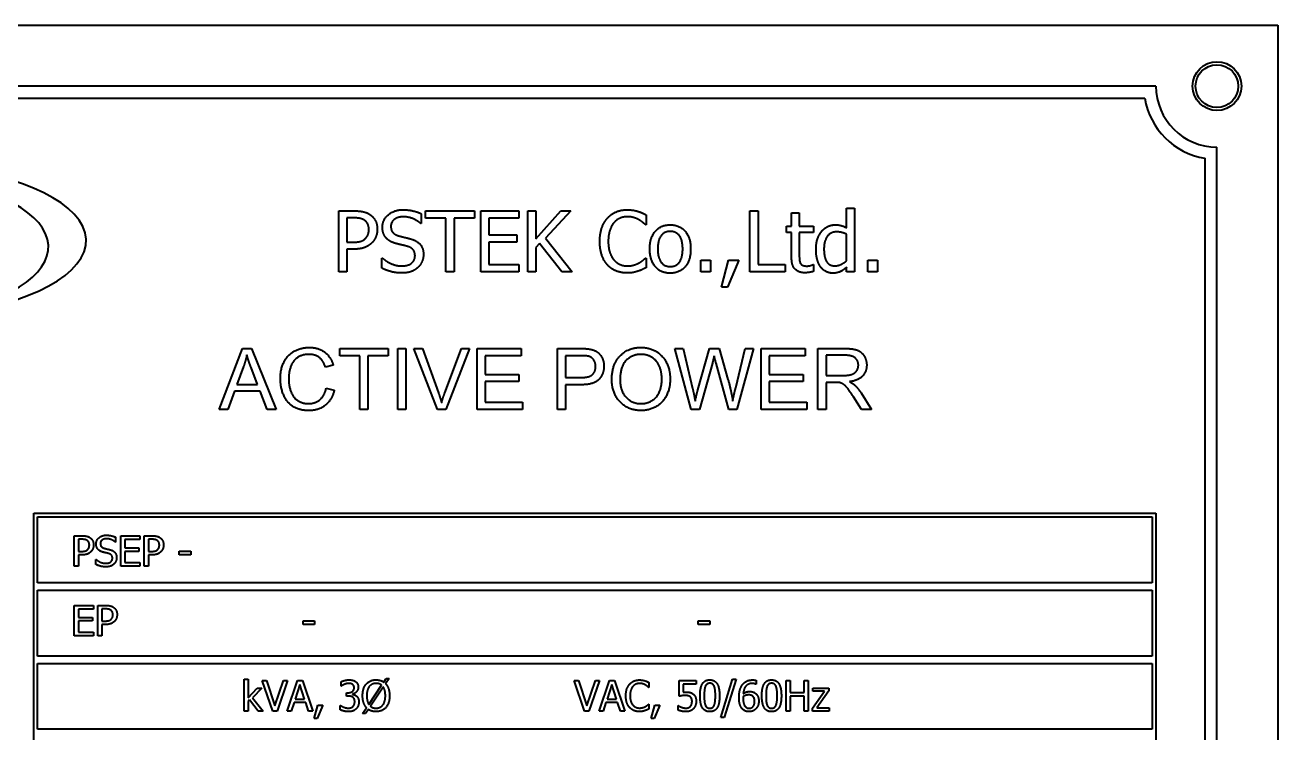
# Model space of a CAD drawing. Header units: millimetres. Extents: x 0 to 4205, y 0 to 2970.
# Drawn here: x 1831.5 to 1934.2, y 957.4 to 1015.4 of the extents above; entities that cross this region are included whole.
import ezdxf

# ---------------------------------------------------------------- set-up
doc = ezdxf.new("R2010")
doc.units = ezdxf.units.MM
doc.header["$LTSCALE"] = 5
doc.layers.add('가시적인 것(ISO)', color=3, linetype='Continuous', lineweight=40)

msp = doc.modelspace()

# ---------------------------------------------------------------- linework, layer by layer
at = {"layer": '가시적인 것(ISO)'}
for p, q in [((1774.2036, 1015.4175), (1934.2036, 1015.4175)), ((1934.2036, 1015.4175), (1934.2036, 895.4175)), ((1924.2036, 1010.4175), (1784.2036, 1010.4175)), ((1785.1197, 1009.4175), (1923.2875, 1009.4175)), ((1928.2036, 1004.5014), (1928.2036, 906.3335)), ((1929.2036, 905.4175), (1929.2036, 1005.4175)), ((1898.8471, 998.7967), (1898.8471, 1000.4175)), ((1898.8471, 1000.4175), (1899.4791, 1000.4175)), ((1899.4791, 1000.4175), (1899.4791, 995.1946)), ((1857.2101, 1000.1946), (1858.4662, 1000.1946)), ((1857.2101, 995.1946), (1857.2101, 1000.1946)), ((1857.8746, 999.6192), (1857.8746, 997.6257)), ((1858.4257, 999.6192), (1857.8746, 999.6192)), ((1863.9605, 999.9596), (1863.9605, 999.1654)), ((1864.3211, 999.603), (1864.3211, 1000.1946)), ((1864.3211, 1000.1946), (1868.3406, 1000.1946)), ((1865.9986, 999.603), (1864.3211, 999.603)), ((1865.9986, 995.1946), (1865.9986, 999.603)), ((1868.3406, 999.603), (1866.6631, 999.603)), ((1866.6631, 999.603), (1866.6631, 995.1946)), ((1868.3406, 1000.1946), (1868.3406, 999.603)), ((1868.8471, 995.1946), (1868.8471, 1000.1946)), ((1868.8471, 1000.1946), (1871.9751, 1000.1946)), ((1871.9751, 999.603), (1869.5116, 999.603)), ((1869.5116, 999.603), (1869.5116, 998.2335)), ((1871.9751, 1000.1946), (1871.9751, 999.603)), ((1872.7044, 995.1946), (1872.7044, 1000.1946)), ((1872.7044, 1000.1946), (1873.3689, 1000.1946)), ((1873.3689, 1000.1946), (1873.3689, 997.8972)), ((1873.3689, 997.8972), (1875.4192, 1000.1946)), ((1876.2295, 1000.1946), (1874.159, 997.962)), ((1875.4192, 1000.1946), (1876.2295, 1000.1946)), ((1882.4046, 999.8624), (1882.4046, 999.0601)), ((1890.9216, 995.1946), (1890.9216, 1000.1946)), ((1890.9216, 1000.1946), (1891.5861, 1000.1946)), ((1891.5861, 1000.1946), (1891.5861, 995.7862)), ((1894.3333, 998.9466), (1894.3333, 1000.0244)), ((1894.3333, 1000.0244), (1894.9654, 1000.0244)), ((1894.9654, 1000.0244), (1894.9654, 998.9466)), ((1863.9605, 999.1654), (1863.9119, 999.1654)), ((1882.4046, 999.0601), (1882.3519, 999.0601)), ((1893.9078, 998.4239), (1893.9078, 998.9466)), ((1893.9078, 998.9466), (1894.3333, 998.9466)), ((1894.3333, 998.4239), (1893.9078, 998.4239)), ((1894.3333, 996.3453), (1894.3333, 998.4239)), ((1894.9654, 998.9466), (1896.1282, 998.9466)), ((1894.9654, 998.4239), (1894.9654, 996.6371)), ((1896.1282, 998.4239), (1894.9654, 998.4239)), ((1896.1282, 998.9466), (1896.1282, 998.4239)), ((1857.8746, 997.6257), (1858.3284, 997.6257)), ((1869.5116, 998.2335), (1871.809, 998.2335)), ((1869.5116, 997.6419), (1869.5116, 995.7862)), ((1871.809, 997.6419), (1869.5116, 997.6419)), ((1871.809, 998.2335), (1871.809, 997.6419)), ((1873.6607, 997.5204), (1873.3689, 997.1922)), ((1875.4881, 995.1946), (1873.6607, 997.5204)), ((1874.159, 997.962), (1876.3511, 995.1946)), ((1898.8471, 996.1063), (1898.8471, 998.274)), ((1858.4378, 997.0585), (1857.8746, 997.0585)), ((1857.8746, 997.0585), (1857.8746, 995.1946)), ((1860.7555, 995.4945), (1860.7555, 996.3291)), ((1860.7555, 996.3291), (1860.8041, 996.3291)), ((1873.3689, 997.1922), (1873.3689, 995.1946)), ((1882.356, 996.3291), (1882.4046, 996.3291)), ((1882.4046, 996.3291), (1882.4046, 995.535)), ((1869.5116, 995.7862), (1871.9751, 995.7862)), ((1871.9751, 995.7862), (1871.9751, 995.1946)), ((1886.8859, 995.1946), (1886.8859, 996.1509)), ((1886.8859, 996.1509), (1887.6882, 996.1509)), ((1887.6882, 996.1509), (1887.6882, 995.1946)), ((1888.5796, 993.9507), (1889.1712, 996.1509)), ((1890.0099, 996.1509), (1889.0699, 993.9507)), ((1889.1712, 996.1509), (1890.0099, 996.1509)), ((1891.5861, 995.7862), (1893.8187, 995.7862)), ((1893.8187, 995.7862), (1893.8187, 995.1946)), ((1896.0918, 995.7943), (1896.1282, 995.7943)), ((1896.1282, 995.7943), (1896.1282, 995.227)), ((1898.8471, 995.1946), (1898.8471, 995.5755)), ((1900.5731, 995.1946), (1900.5731, 996.1509)), ((1900.5731, 996.1509), (1901.3754, 996.1509)), ((1901.3754, 996.1509), (1901.3754, 995.1946)), ((1857.8746, 995.1946), (1857.2101, 995.1946)), ((1866.6631, 995.1946), (1865.9986, 995.1946)), ((1871.9751, 995.1946), (1868.8471, 995.1946)), ((1873.3689, 995.1946), (1872.7044, 995.1946)), ((1876.3511, 995.1946), (1875.4881, 995.1946)), ((1887.6882, 995.1946), (1886.8859, 995.1946)), ((1893.8187, 995.1946), (1890.9216, 995.1946)), ((1899.4791, 995.1946), (1898.8471, 995.1946)), ((1901.3754, 995.1946), (1900.5731, 995.1946)), ((1889.0699, 993.9507), (1888.5796, 993.9507)), ((1847.4106, 983.9156), (1849.3313, 988.9156)), ((1849.3313, 988.9156), (1850.0477, 988.9156)), ((1850.0477, 988.9156), (1852.0904, 983.9156)), ((1857.2886, 988.3249), (1857.2886, 988.9156)), ((1857.2886, 988.9156), (1861.252, 988.9156)), ((1858.9349, 988.3249), (1857.2886, 988.3249)), ((1858.9349, 983.9156), (1858.9349, 988.3249)), ((1861.252, 988.3249), (1859.5981, 988.3249)), ((1859.5981, 988.3249), (1859.5981, 983.9156)), ((1861.252, 988.9156), (1861.252, 988.3249)), ((1862.0447, 983.9156), (1862.0447, 988.9156)), ((1862.0447, 988.9156), (1862.7078, 988.9156)), ((1862.7078, 988.9156), (1862.7078, 983.9156)), ((1865.2955, 983.9156), (1863.3633, 988.9156)), ((1863.3633, 988.9156), (1864.0798, 988.9156)), ((1864.0798, 988.9156), (1865.3793, 985.2837)), ((1865.909, 985.2837), (1867.2619, 988.9156)), ((1867.9365, 988.9156), (1865.9776, 983.9156)), ((1867.2619, 988.9156), (1867.9365, 988.9156)), ((1868.5462, 983.9156), (1868.5462, 988.9156)), ((1868.5462, 988.9156), (1872.1666, 988.9156)), ((1872.1666, 988.3249), (1869.2093, 988.3249)), ((1869.2093, 988.3249), (1869.2093, 986.7967)), ((1872.1666, 988.9156), (1872.1666, 988.3249)), ((1875.1316, 983.9156), (1875.1316, 988.9156)), ((1875.1316, 988.9156), (1877.018, 988.9156)), ((1875.7947, 988.3249), (1875.7947, 986.5375)), ((1877.0752, 988.3249), (1875.7947, 988.3249)), ((1886.0996, 983.9156), (1884.7734, 988.9156)), ((1884.7734, 988.9156), (1885.4517, 988.9156)), ((1885.4517, 988.9156), (1886.2139, 985.6381)), ((1886.6522, 985.539), (1887.6011, 988.9156)), ((1887.6011, 988.9156), (1888.4014, 988.9156)), ((1888.4014, 988.9156), (1889.1179, 986.3851)), ((1889.7543, 985.7029), (1890.5356, 988.9156)), ((1891.2025, 988.9156), (1889.8381, 983.9156)), ((1890.5356, 988.9156), (1891.2025, 988.9156)), ((1891.8351, 983.9156), (1891.8351, 988.9156)), ((1891.8351, 988.9156), (1895.4555, 988.9156)), ((1895.4555, 988.3249), (1892.4982, 988.3249)), ((1892.4982, 988.3249), (1892.4982, 986.7967)), ((1895.4555, 988.9156), (1895.4555, 988.3249)), ((1896.4921, 983.9156), (1896.4921, 988.9156)), ((1896.4921, 988.9156), (1898.7101, 988.9156)), ((1897.1552, 988.363), (1897.1552, 986.709)), ((1898.7368, 988.363), (1897.1552, 988.363)), ((1849.4037, 987.4331), (1848.8511, 985.9659)), ((1850.5508, 985.9659), (1850.0249, 987.3531)), ((1856.7627, 987.5474), (1856.111, 987.3912)), ((1887.8374, 987.7265), (1886.7817, 983.9156)), ((1889.1903, 983.9156), (1888.1461, 987.7265)), ((1869.2093, 986.7967), (1871.9799, 986.7967)), ((1869.2093, 986.206), (1869.2093, 984.5063)), ((1871.9799, 986.206), (1869.2093, 986.206)), ((1871.9799, 986.7967), (1871.9799, 986.206)), ((1875.7947, 986.5375), (1877.0866, 986.5375)), ((1892.4982, 986.7967), (1895.2688, 986.7967)), ((1892.4982, 986.206), (1892.4982, 984.5063)), ((1895.2688, 986.206), (1892.4982, 986.206)), ((1895.2688, 986.7967), (1895.2688, 986.206)), ((1897.1552, 986.709), (1898.5767, 986.709)), ((1897.9212, 986.1374), (1897.1552, 986.1374)), ((1897.1552, 986.1374), (1897.1552, 983.9156)), ((1848.6606, 985.4285), (1848.1118, 983.9156)), ((1850.7566, 985.4285), (1848.6606, 985.4285)), ((1848.8511, 985.9659), (1850.5508, 985.9659)), ((1851.3359, 983.9156), (1850.7566, 985.4285)), ((1856.1834, 985.6724), (1856.8465, 985.5047)), ((1877.079, 985.9468), (1875.7947, 985.9468)), ((1875.7947, 985.9468), (1875.7947, 983.9156)), ((1900.0287, 985.2761), (1900.8938, 983.9156)), ((1869.2093, 984.5063), (1872.281, 984.5063)), ((1872.281, 984.5063), (1872.281, 983.9156)), ((1892.4982, 984.5063), (1895.5699, 984.5063)), ((1895.5699, 984.5063), (1895.5699, 983.9156)), ((1900.0668, 983.9156), (1899.4037, 984.956)), ((1848.1118, 983.9156), (1847.4106, 983.9156)), ((1852.0904, 983.9156), (1851.3359, 983.9156)), ((1859.5981, 983.9156), (1858.9349, 983.9156)), ((1862.7078, 983.9156), (1862.0447, 983.9156)), ((1865.9776, 983.9156), (1865.2955, 983.9156)), ((1872.281, 983.9156), (1868.5462, 983.9156)), ((1875.7947, 983.9156), (1875.1316, 983.9156)), ((1886.7817, 983.9156), (1886.0996, 983.9156)), ((1889.8381, 983.9156), (1889.1903, 983.9156)), ((1895.5699, 983.9156), (1891.8351, 983.9156)), ((1897.1552, 983.9156), (1896.4921, 983.9156)), ((1900.8938, 983.9156), (1900.0668, 983.9156)), ((1832.2036, 975.4175), (1924.2036, 975.4175)), ((1832.2036, 927.4175), (1832.2036, 975.4175)), ((1832.5036, 969.7175), (1832.5036, 975.1175)), ((1832.5036, 975.1175), (1923.9036, 975.1175)), ((1923.9036, 975.1175), (1923.9036, 969.7175)), ((1924.2036, 975.4175), (1924.2036, 927.4175)), ((1835.5306, 973.5729), (1836.1586, 973.5729)), ((1835.5306, 971.0729), (1835.5306, 973.5729)), ((1835.8629, 973.2852), (1835.8629, 972.2885)), ((1836.1384, 973.2852), (1835.8629, 973.2852)), ((1838.9058, 973.0583), (1838.8815, 973.0583)), ((1838.9058, 973.4554), (1838.9058, 973.0583)), ((1839.3414, 973.5729), (1840.9054, 973.5729)), ((1839.3414, 971.0729), (1839.3414, 973.5729)), ((1839.6736, 973.2771), (1839.6736, 972.5923)), ((1840.9054, 973.2771), (1839.6736, 973.2771)), ((1840.9054, 973.5729), (1840.9054, 973.2771)), ((1841.2701, 973.5729), (1841.8981, 973.5729)), ((1841.2701, 971.0729), (1841.2701, 973.5729)), ((1841.6023, 973.2852), (1841.6023, 972.2885)), ((1841.8778, 973.2852), (1841.6023, 973.2852)), ((1835.8629, 972.2885), (1836.0898, 972.2885)), ((1836.1445, 972.0048), (1835.8629, 972.0048)), ((1835.8629, 972.0048), (1835.8629, 971.0729)), ((1837.3033, 971.2228), (1837.3033, 971.6402)), ((1837.3033, 971.6402), (1837.3276, 971.6402)), ((1839.6736, 972.5923), (1840.8223, 972.5923)), ((1840.8223, 972.2966), (1839.6736, 972.2966)), ((1839.6736, 972.2966), (1839.6736, 971.3687)), ((1840.8223, 972.5923), (1840.8223, 972.2966)), ((1841.6023, 972.2885), (1841.8292, 972.2885)), ((1841.8839, 972.0048), (1841.6023, 972.0048)), ((1841.6023, 972.0048), (1841.6023, 971.0729)), ((1844.1388, 972.015), (1844.1388, 972.3188)), ((1844.1388, 972.3188), (1845.0849, 972.3188)), ((1845.0849, 972.015), (1844.1388, 972.015)), ((1845.0849, 972.3188), (1845.0849, 972.015)), ((1835.8629, 971.0729), (1835.5306, 971.0729)), ((1840.9054, 971.0729), (1839.3414, 971.0729)), ((1839.6736, 971.3687), (1840.9054, 971.3687)), ((1840.9054, 971.3687), (1840.9054, 971.0729)), ((1841.6023, 971.0729), (1841.2701, 971.0729)), ((1923.9036, 969.7175), (1832.5036, 969.7175)), ((1832.5036, 963.7175), (1832.5036, 969.1175)), ((1832.5036, 969.1175), (1923.9036, 969.1175)), ((1923.9036, 969.1175), (1923.9036, 963.7175)), ((1835.5306, 965.3675), (1835.5306, 967.8675)), ((1835.5306, 967.8675), (1837.0946, 967.8675)), ((1837.0946, 967.5717), (1835.8629, 967.5717)), ((1835.8629, 967.5717), (1835.8629, 966.8869)), ((1837.0946, 967.8675), (1837.0946, 967.5717)), ((1837.4593, 967.8675), (1838.0873, 967.8675)), ((1837.4593, 965.3675), (1837.4593, 967.8675)), ((1837.7915, 967.5798), (1837.7915, 966.583)), ((1838.0671, 967.5798), (1837.7915, 967.5798)), ((1835.8629, 966.8869), (1837.0116, 966.8869)), ((1837.0116, 966.5911), (1835.8629, 966.5911)), ((1835.8629, 966.5911), (1835.8629, 965.6633)), ((1837.0116, 966.8869), (1837.0116, 966.5911)), ((1837.7915, 966.583), (1838.0184, 966.583)), ((1854.2867, 966.3095), (1854.2867, 966.6134)), ((1854.2867, 966.6134), (1855.2328, 966.6134)), ((1855.2328, 966.6134), (1855.2328, 966.3095)), ((1886.6732, 966.3095), (1886.6732, 966.6134)), ((1886.6732, 966.6134), (1887.6193, 966.6134)), ((1887.6193, 966.6134), (1887.6193, 966.3095)), ((1835.8629, 965.6633), (1837.0946, 965.6633)), ((1837.0946, 965.6633), (1837.0946, 965.3675)), ((1838.0731, 966.2994), (1837.7915, 966.2994)), ((1837.7915, 966.2994), (1837.7915, 965.3675)), ((1855.2328, 966.3095), (1854.2867, 966.3095)), ((1887.6193, 966.3095), (1886.6732, 966.3095)), ((1837.0946, 965.3675), (1835.5306, 965.3675)), ((1837.7915, 965.3675), (1837.4593, 965.3675)), ((1923.9036, 963.7175), (1832.5036, 963.7175)), ((1832.5036, 957.7175), (1832.5036, 963.1175)), ((1832.5036, 963.1175), (1923.9036, 963.1175)), ((1923.9036, 963.1175), (1923.9036, 957.7175)), ((1849.465, 959.2135), (1849.465, 961.8249)), ((1849.465, 961.8249), (1849.781, 961.8249)), ((1849.781, 961.8249), (1849.781, 960.2974)), ((1851.7948, 959.2135), (1850.9338, 961.7135)), ((1850.9338, 961.7135), (1851.2903, 961.7135)), ((1851.2903, 961.7135), (1851.9832, 959.6369)), ((1851.9832, 959.6369), (1852.6761, 961.7135)), ((1853.0144, 961.7135), (1852.1534, 959.2135)), ((1852.6761, 961.7135), (1853.0144, 961.7135)), ((1852.984, 959.2135), (1853.8268, 961.7135)), ((1854.0233, 961.3731), (1853.6384, 960.1961)), ((1853.8268, 961.7135), (1854.236, 961.7135)), ((1854.4103, 960.1961), (1854.0233, 961.3731)), ((1854.236, 961.7135), (1855.0788, 959.2135)), ((1857.4086, 961.2577), (1857.4086, 961.6122)), ((1860.8953, 961.5818), (1861.0877, 961.8675)), ((1861.3369, 961.8675), (1861.0492, 961.4461)), ((1861.0877, 961.8675), (1861.3369, 961.8675)), ((1877.3661, 959.2135), (1876.5051, 961.7135)), ((1876.5051, 961.7135), (1876.8616, 961.7135)), ((1876.8616, 961.7135), (1877.5545, 959.6369)), ((1877.5545, 959.6369), (1878.2474, 961.7135)), ((1878.5857, 961.7135), (1877.7247, 959.2135)), ((1878.2474, 961.7135), (1878.5857, 961.7135)), ((1878.5553, 959.2135), (1879.3981, 961.7135)), ((1879.5946, 961.3731), (1879.2097, 960.1961)), ((1879.3981, 961.7135), (1879.8073, 961.7135)), ((1879.9816, 960.1961), (1879.5946, 961.3731)), ((1879.8073, 961.7135), (1880.6501, 959.2135)), ((1882.6416, 961.5474), (1882.6416, 961.1462)), ((1885.1254, 960.425), (1885.1254, 961.7135)), ((1885.1254, 961.7135), (1886.497, 961.7135)), ((1886.497, 961.4197), (1885.4475, 961.4197)), ((1885.4475, 961.4197), (1885.4475, 960.7532)), ((1886.497, 961.7135), (1886.497, 961.4197)), ((1888.5249, 958.6705), (1889.4994, 961.8249)), ((1889.7871, 961.8249), (1888.8086, 958.6705)), ((1889.4994, 961.8249), (1889.7871, 961.8249)), ((1891.4261, 961.4035), (1891.4119, 961.4035)), ((1891.4261, 961.7257), (1891.4261, 961.4035)), ((1893.8855, 959.2135), (1893.8855, 961.7135)), ((1893.8855, 961.7135), (1894.2178, 961.7135)), ((1894.2178, 961.7135), (1894.2178, 960.7329)), ((1895.3685, 960.7329), (1895.3685, 961.7135)), ((1895.3685, 961.7135), (1895.7008, 961.7135)), ((1895.7008, 961.7135), (1895.7008, 959.2135)), ((1849.781, 960.2974), (1850.5225, 961.0895)), ((1850.9155, 961.0895), (1850.1457, 960.3055)), ((1850.5225, 961.0895), (1850.9155, 961.0895)), ((1857.4289, 961.2577), (1857.4086, 961.2577)), ((1857.8503, 960.4311), (1857.8503, 960.7086)), ((1857.8503, 960.7086), (1857.9617, 960.7086)), ((1857.9921, 960.4311), (1857.8503, 960.4311)), ((1858.3487, 960.6033), (1858.3487, 960.579)), ((1859.6736, 959.7585), (1860.7251, 961.3286)), ((1860.8629, 961.1766), (1859.8094, 959.6025)), ((1882.6416, 961.1462), (1882.6153, 961.1462)), ((1894.2178, 960.7329), (1895.3685, 960.7329)), ((1895.3685, 960.4372), (1894.2178, 960.4372)), ((1894.2178, 960.4372), (1894.2178, 959.2135)), ((1895.3685, 959.2135), (1895.3685, 960.4372)), ((1896.0371, 959.4485), (1897.0176, 960.8302)), ((1896.0776, 960.8302), (1896.0776, 961.0895)), ((1896.0776, 961.0895), (1897.3965, 961.0895)), ((1897.0176, 960.8302), (1896.0776, 960.8302)), ((1897.3965, 960.8646), (1896.4119, 959.4789)), ((1897.3965, 961.0895), (1897.3965, 960.8646)), ((1849.9066, 960.1191), (1849.781, 959.9975)), ((1849.781, 959.9975), (1849.781, 959.2135)), ((1850.6035, 959.2135), (1849.9066, 960.1191)), ((1850.1457, 960.3055), (1851.0188, 959.2135)), ((1853.5472, 959.9124), (1853.3203, 959.2135)), ((1854.5014, 959.9124), (1853.5472, 959.9124)), ((1853.6384, 960.1961), (1854.4103, 960.1961)), ((1854.7283, 959.2135), (1854.5014, 959.9124)), ((1855.1862, 958.5915), (1855.482, 959.6916)), ((1855.9013, 959.6916), (1855.4313, 958.5915)), ((1855.482, 959.6916), (1855.9013, 959.6916)), ((1857.3398, 959.6693), (1857.3641, 959.6693)), ((1857.3398, 959.3148), (1857.3398, 959.6693)), ((1859.1692, 959.019), (1859.4852, 959.485)), ((1859.6392, 959.3472), (1859.4163, 959.019)), ((1879.1185, 959.9124), (1878.8916, 959.2135)), ((1880.0727, 959.9124), (1879.1185, 959.9124)), ((1879.2097, 960.1961), (1879.9816, 960.1961)), ((1880.2996, 959.2135), (1880.0727, 959.9124)), ((1882.6173, 959.7808), (1882.6416, 959.7808)), ((1882.6416, 959.7808), (1882.6416, 959.3837)), ((1882.8219, 958.5915), (1883.1177, 959.6916)), ((1883.5371, 959.6916), (1883.0671, 958.5915)), ((1883.1177, 959.6916), (1883.5371, 959.6916)), ((1885.0221, 959.3026), (1885.0221, 959.6572)), ((1885.0221, 959.6572), (1885.0464, 959.6572)), ((1896.0371, 959.2135), (1896.0371, 959.4485)), ((1896.4119, 959.4789), (1897.4147, 959.4789)), ((1897.4147, 959.4789), (1897.4147, 959.2135)), ((1849.781, 959.2135), (1849.465, 959.2135)), ((1851.0188, 959.2135), (1850.6035, 959.2135)), ((1852.1534, 959.2135), (1851.7948, 959.2135)), ((1853.3203, 959.2135), (1852.984, 959.2135)), ((1855.0788, 959.2135), (1854.7283, 959.2135)), ((1855.4313, 958.5915), (1855.1862, 958.5915)), ((1859.4163, 959.019), (1859.1692, 959.019)), ((1877.7247, 959.2135), (1877.3661, 959.2135)), ((1878.8916, 959.2135), (1878.5553, 959.2135)), ((1880.6501, 959.2135), (1880.2996, 959.2135)), ((1883.0671, 958.5915), (1882.8219, 958.5915)), ((1888.8086, 958.6705), (1888.5249, 958.6705)), ((1894.2178, 959.2135), (1893.8855, 959.2135)), ((1895.7008, 959.2135), (1895.3685, 959.2135)), ((1897.4147, 959.2135), (1896.0371, 959.2135)), ((1923.9036, 957.7175), (1832.5036, 957.7175))]:
    msp.add_line(p, q, dxfattribs=at)
for radius in [2, 1.75]:
    msp.add_circle((1929.2036, 1010.4175), radius, dxfattribs=at)
for radius, start, end in [(5, 180, 270), (6, 189.594068, 260.405932)]:
    msp.add_arc((1929.2036, 1010.4175), radius, start, end, dxfattribs=at)
for centre, major_axis, ratio, start_param, end_param in [((1820.4644, 997.7518), (-16.032, 0), 0.39426006, 1.9462528, 5.83760717), ((1818.5583, 997.2497), (14.8527, 0), 0.4069905, 5.25884891, 8.86179915)]:
    msp.add_ellipse(centre, major_axis=major_axis, ratio=ratio, start_param=start_param, end_param=end_param, dxfattribs=at)
for points in [[(1859.3171, 999.4288), (1859.159, 999.5342), (1858.7376, 999.6192), (1858.4257, 999.6192)], [(1858.4662, 1000.1946), (1858.9119, 1000.1946), (1859.5359, 1000.0487), (1859.7749, 999.8826)], [(1859.6777, 998.6671), (1859.6777, 998.9264), (1859.4994, 999.3073), (1859.3171, 999.4288)], [(1859.7749, 999.8826), (1860.0545, 999.6922), (1860.3706, 999.1047), (1860.3706, 998.6873)], [(1860.7919, 998.8534), (1860.7919, 999.4612), (1861.7401, 1000.2838), (1862.4735, 1000.2838)], [(1862.518, 999.7084), (1862.0561, 999.7084), (1861.4848, 999.2748), (1861.4848, 998.9223)], [(1862.4735, 1000.2838), (1862.8949, 1000.2838), (1863.6404, 1000.1176), (1863.9605, 999.9596)], [(1863.9119, 999.1654), (1863.6728, 999.3842), (1862.9273, 999.7084), (1862.518, 999.7084)], [(1878.612, 997.6906), (1878.612, 998.3186), (1878.9321, 999.2505), (1879.236, 999.5949)], [(1879.236, 999.5949), (1879.5359, 999.9312), (1880.3543, 1000.2838), (1880.8608, 1000.2838)], [(1880.8568, 999.7165), (1880.5367, 999.7165), (1879.9654, 999.4531), (1879.7506, 999.2019)], [(1881.7887, 999.4774), (1881.5983, 999.5828), (1881.1485, 999.7165), (1880.8568, 999.7165)], [(1880.8608, 1000.2838), (1881.112, 1000.2838), (1881.5537, 1000.2108), (1881.7401, 1000.1541)], [(1881.7401, 1000.1541), (1881.9022, 1000.1014), (1882.2385, 999.9515), (1882.4046, 999.8624)], [(1882.3519, 999.0601), (1882.2628, 999.1411), (1881.9872, 999.368), (1881.7887, 999.4774)], [(1859.3941, 997.9256), (1859.544, 998.0755), (1859.6777, 998.428), (1859.6777, 998.6671)], [(1860.3706, 998.6873), (1860.3706, 998.3632), (1860.1396, 997.7797), (1859.9329, 997.5771)], [(1861.1161, 997.9499), (1860.9621, 998.116), (1860.7919, 998.5617), (1860.7919, 998.8534)], [(1861.4848, 998.9223), (1861.4848, 998.6063), (1861.8211, 998.2295), (1862.1372, 998.1444)], [(1879.7506, 999.2019), (1879.5399, 998.9466), (1879.3049, 998.1727), (1879.3049, 997.6906)], [(1882.7085, 997.0706), (1882.7085, 998.0107), (1883.6323, 999.052), (1884.3859, 999.052)], [(1884.3859, 998.509), (1883.8957, 998.509), (1883.3608, 997.8), (1883.3608, 997.0706)], [(1884.3859, 999.052), (1885.1477, 999.052), (1886.0594, 998.0147), (1886.0594, 997.0706)], [(1885.407, 997.0706), (1885.407, 997.8), (1884.8762, 998.509), (1884.3859, 998.509)], [(1896.3349, 997.0423), (1896.3349, 997.5366), (1896.5902, 998.2578), (1896.813, 998.5293)], [(1896.813, 998.5293), (1897.0197, 998.7724), (1897.5991, 999.052), (1897.9192, 999.052)], [(1898.0245, 998.4726), (1897.5383, 998.4726), (1896.9872, 997.7432), (1896.9872, 997.0544)], [(1897.9192, 999.052), (1898.1988, 999.052), (1898.6161, 998.9264), (1898.8471, 998.7967)], [(1898.8471, 998.274), (1898.612, 998.3875), (1898.2393, 998.4726), (1898.0245, 998.4726)], [(1858.3284, 997.6257), (1858.7336, 997.6257), (1859.232, 997.7554), (1859.3941, 997.9256)], [(1859.9329, 997.5771), (1859.6736, 997.3218), (1858.9727, 997.0585), (1858.4378, 997.0585)], [(1861.9427, 997.5082), (1861.6834, 997.5771), (1861.2741, 997.7838), (1861.1161, 997.9499)], [(1862.8462, 997.2813), (1862.6153, 997.3462), (1862.2304, 997.4353), (1861.9427, 997.5082)], [(1862.1372, 998.1444), (1862.3479, 998.0876), (1862.9597, 997.9418), (1863.1623, 997.881)], [(1863.1623, 997.881), (1863.6769, 997.723), (1864.155, 997.0868), (1864.155, 996.6209)], [(1879.2401, 995.7619), (1878.9402, 996.086), (1878.612, 997.0585), (1878.612, 997.6906)], [(1879.3049, 997.6906), (1879.3049, 997.176), (1879.5521, 996.4345), (1879.7668, 996.1792)], [(1860.8041, 996.3291), (1861.1323, 996.0212), (1861.9629, 995.6808), (1862.3479, 995.6808)], [(1862.3479, 995.6808), (1862.8989, 995.6808), (1863.4621, 996.1387), (1863.4621, 996.5155)], [(1863.4621, 996.5155), (1863.4621, 996.8154), (1863.1663, 997.1881), (1862.8462, 997.2813)], [(1864.155, 996.6209), (1864.155, 996.3251), (1863.9159, 995.7578), (1863.7012, 995.5593)], [(1881.8252, 995.928), (1882.0075, 996.0333), (1882.279, 996.2522), (1882.356, 996.3291)], [(1884.3859, 995.0893), (1883.6039, 995.0893), (1882.7085, 996.1549), (1882.7085, 997.0706)], [(1883.3608, 997.0706), (1883.3608, 996.3616), (1883.8957, 995.6322), (1884.3859, 995.6322)], [(1886.0594, 997.0706), (1886.0594, 996.1225), (1885.1477, 995.0893), (1884.3859, 995.0893)], [(1884.3859, 995.6322), (1884.8722, 995.6322), (1885.407, 996.3494), (1885.407, 997.0706)], [(1895.4273, 995.1217), (1894.9127, 995.1217), (1894.3333, 995.7092), (1894.3333, 996.3453)], [(1894.9654, 996.6371), (1894.9654, 996.3534), (1894.9856, 996.0415), (1895.0545, 995.9077)], [(1896.7198, 995.5917), (1896.5375, 995.8389), (1896.3349, 996.5682), (1896.3349, 997.0423)], [(1896.9872, 997.0544), (1896.9872, 996.3899), (1897.4086, 995.6889), (1897.8746, 995.6889)], [(1862.3965, 995.1055), (1861.8535, 995.1055), (1861.0918, 995.3324), (1860.7555, 995.4945)], [(1863.7012, 995.5593), (1863.4621, 995.3405), (1862.8543, 995.1055), (1862.3965, 995.1055)], [(1880.8487, 995.1055), (1880.3624, 995.1055), (1879.5399, 995.4337), (1879.2401, 995.7619)], [(1879.7668, 996.1792), (1879.9775, 995.9321), (1880.5407, 995.6808), (1880.8568, 995.6808)], [(1880.8568, 995.6808), (1881.1445, 995.6808), (1881.6347, 995.8227), (1881.8252, 995.928)], [(1882.4046, 995.535), (1882.2385, 995.458), (1881.9467, 995.3162), (1881.7401, 995.2513)], [(1895.0545, 995.9077), (1895.1112, 995.7902), (1895.3665, 995.6727), (1895.5853, 995.6727)], [(1895.5853, 995.6727), (1895.7393, 995.6727), (1896.027, 995.7659), (1896.0918, 995.7943)], [(1897.7287, 995.0893), (1897.4208, 995.0893), (1896.9022, 995.3445), (1896.7198, 995.5917)], [(1897.8746, 995.6889), (1898.1218, 995.6889), (1898.6242, 995.9158), (1898.8471, 996.1063)], [(1898.8471, 995.5755), (1898.7012, 995.4539), (1898.4864, 995.2919), (1898.3406, 995.223)], [(1881.7401, 995.2513), (1881.5213, 995.1784), (1881.1485, 995.1055), (1880.8487, 995.1055)], [(1896.1282, 995.227), (1895.95, 995.1784), (1895.5853, 995.1217), (1895.4273, 995.1217)], [(1898.3406, 995.223), (1898.2069, 995.1581), (1897.9192, 995.0893), (1897.7287, 995.0893)], [(1849.6743, 988.3896), (1849.5752, 987.9095), (1849.4037, 987.4331)], [(1850.0249, 987.3531), (1849.7886, 987.9857), (1849.6743, 988.3896)], [(1852.4258, 986.4537), (1852.4258, 987.2349), (1853.0241, 988.4011), (1854.1255, 989.0032), (1854.7886, 989.0032)], [(1854.7734, 988.4354), (1854.1979, 988.4354), (1853.4205, 987.8828), (1853.108, 986.9529), (1853.108, 986.4575)], [(1856.111, 987.3912), (1855.9357, 987.9361), (1855.2764, 988.4354), (1854.7734, 988.4354)], [(1854.7886, 989.0032), (1855.5394, 989.0032), (1856.5607, 988.2372), (1856.7627, 987.5474)], [(1877.018, 988.9156), (1877.5173, 988.9156), (1877.7802, 988.866)], [(1877.6926, 988.2791), (1877.5249, 988.3249), (1877.0752, 988.3249)], [(1878.268, 987.4483), (1878.268, 987.7608), (1877.9517, 988.2105), (1877.6926, 988.2791)], [(1877.7802, 988.866), (1878.1499, 988.805), (1878.6453, 988.4621), (1878.9502, 987.8409), (1878.9502, 987.4674)], [(1879.5942, 986.3508), (1879.5942, 987.597), (1880.9319, 989.0032), (1881.9875, 989.0032)], [(1881.9913, 988.4354), (1881.2901, 988.4354), (1880.2764, 987.4712), (1880.2764, 986.3432)], [(1881.9875, 989.0032), (1882.6811, 989.0032), (1883.7939, 988.3401), (1884.377, 987.1587), (1884.377, 986.4079)], [(1883.6949, 986.4156), (1883.6949, 987.0253), (1883.2833, 987.9361), (1882.4868, 988.4354), (1881.9913, 988.4354)], [(1887.986, 988.3134), (1887.9022, 987.9704), (1887.8374, 987.7265)], [(1888.1461, 987.7265), (1888.0089, 988.2029), (1887.986, 988.3134)], [(1898.7101, 988.9156), (1899.377, 988.9156), (1900.0744, 988.645), (1900.4898, 987.9628), (1900.4898, 987.5512)], [(1899.8077, 987.5512), (1899.8077, 987.9057), (1899.2932, 988.363), (1898.7368, 988.363)], [(1878.9502, 987.4674), (1878.9502, 986.831), (1878.1384, 985.9468), (1877.079, 985.9468)], [(1877.0866, 986.5375), (1877.7307, 986.5375), (1878.268, 987.0139), (1878.268, 987.4483)], [(1898.5767, 986.709), (1899.0302, 986.709), (1899.5409, 986.8957), (1899.8077, 987.3111), (1899.8077, 987.5512)], [(1900.4898, 987.5512), (1900.4898, 987.0177), (1899.8, 986.2898), (1899.0836, 986.1907)], [(1854.7772, 983.8317), (1853.9692, 983.8317), (1852.9555, 984.491), (1852.4258, 985.7372), (1852.4258, 986.4537)], [(1853.108, 986.4575), (1853.108, 985.821), (1853.4814, 984.8683), (1854.2627, 984.3996), (1854.72, 984.3996)], [(1881.9875, 983.8317), (1881.2787, 983.8317), (1880.1659, 984.5139), (1879.5942, 985.6915), (1879.5942, 986.3508)], [(1880.2764, 986.3432), (1880.2764, 985.44), (1881.2482, 984.3996), (1881.9837, 984.3996)], [(1881.9837, 984.3996), (1882.7307, 984.3996), (1883.6949, 985.4476), (1883.6949, 986.4156)], [(1884.377, 986.4079), (1884.377, 985.6496), (1883.7634, 984.4491), (1882.6354, 983.8317), (1881.9875, 983.8317)], [(1889.1179, 986.3851), (1889.3808, 985.4438), (1889.5066, 984.613)], [(1898.2909, 986.1145), (1898.1766, 986.1374), (1897.9212, 986.1374)], [(1899.4037, 984.956), (1899.1141, 985.4057), (1898.7406, 985.882), (1898.4433, 986.0764), (1898.2909, 986.1145)], [(1899.0836, 986.1907), (1899.3427, 986.065), (1899.4799, 985.943)], [(1854.72, 984.3996), (1855.2764, 984.3996), (1856.0462, 985.0398), (1856.1834, 985.6724)], [(1856.8465, 985.5047), (1856.6369, 984.6892), (1855.5584, 983.8317), (1854.7772, 983.8317)], [(1865.3793, 985.2837), (1865.5356, 984.8492), (1865.6423, 984.4682)], [(1865.6423, 984.4682), (1865.7566, 984.8759), (1865.909, 985.2837)], [(1886.2139, 985.6381), (1886.3359, 985.1236), (1886.4273, 984.613)], [(1886.4273, 984.613), (1886.6179, 985.4171), (1886.6522, 985.539)], [(1889.5066, 984.613), (1889.6019, 985.0893), (1889.7543, 985.7029)], [(1899.4799, 985.943), (1899.7695, 985.6762), (1900.0287, 985.2761)], [(1836.5841, 973.19), (1836.5051, 973.2427), (1836.2944, 973.2852), (1836.1384, 973.2852)], [(1836.1586, 973.5729), (1836.3815, 973.5729), (1836.6935, 973.5), (1836.813, 973.4169)], [(1836.7644, 972.8091), (1836.7644, 972.9388), (1836.6753, 973.1292), (1836.5841, 973.19)], [(1836.6226, 972.4384), (1836.6975, 972.5133), (1836.7644, 972.6896), (1836.7644, 972.8091)], [(1836.813, 973.4169), (1836.9528, 973.3217), (1837.1108, 973.0279), (1837.1108, 972.8192)], [(1837.1108, 972.8192), (1837.1108, 972.6572), (1836.9953, 972.3654), (1836.892, 972.2641)], [(1837.3215, 972.9023), (1837.3215, 973.2062), (1837.7956, 973.6175), (1838.1623, 973.6175)], [(1837.4836, 972.4505), (1837.4066, 972.5336), (1837.3215, 972.7564), (1837.3215, 972.9023)], [(1838.1846, 973.3298), (1837.9536, 973.3298), (1837.668, 973.113), (1837.668, 972.9368)], [(1837.668, 972.9368), (1837.668, 972.7787), (1837.8361, 972.5903), (1837.9941, 972.5478)], [(1838.1623, 973.6175), (1838.373, 973.6175), (1838.7458, 973.5344), (1838.9058, 973.4554)], [(1838.8815, 973.0583), (1838.762, 973.1677), (1838.3892, 973.3298), (1838.1846, 973.3298)], [(1842.3235, 973.19), (1842.2445, 973.2427), (1842.0338, 973.2852), (1841.8778, 973.2852)], [(1841.8981, 973.5729), (1842.121, 973.5729), (1842.4329, 973.5), (1842.5525, 973.4169)], [(1842.5039, 972.8091), (1842.5039, 972.9388), (1842.4147, 973.1292), (1842.3235, 973.19)], [(1842.362, 972.4384), (1842.437, 972.5133), (1842.5039, 972.6896), (1842.5039, 972.8091)], [(1842.5525, 973.4169), (1842.6923, 973.3217), (1842.8503, 973.0279), (1842.8503, 972.8192)], [(1842.8503, 972.8192), (1842.8503, 972.6572), (1842.7348, 972.3654), (1842.6315, 972.2641)], [(1836.0898, 972.2885), (1836.2923, 972.2885), (1836.5415, 972.3533), (1836.6226, 972.4384)], [(1836.892, 972.2641), (1836.7624, 972.1365), (1836.4119, 972.0048), (1836.1445, 972.0048)], [(1837.3276, 971.6402), (1837.4917, 971.4862), (1837.907, 971.316), (1838.0995, 971.316)], [(1837.8969, 972.2297), (1837.7672, 972.2641), (1837.5626, 972.3675), (1837.4836, 972.4505)], [(1838.3487, 972.1163), (1838.2332, 972.1487), (1838.0407, 972.1932), (1837.8969, 972.2297)], [(1837.9941, 972.5478), (1838.0995, 972.5194), (1838.4054, 972.4465), (1838.5067, 972.4161)], [(1838.0995, 971.316), (1838.375, 971.316), (1838.6566, 971.5449), (1838.6566, 971.7333)], [(1838.6566, 971.7333), (1838.6566, 971.8833), (1838.5087, 972.0697), (1838.3487, 972.1163)], [(1838.5067, 972.4161), (1838.764, 972.3371), (1839.003, 972.019), (1839.003, 971.786)], [(1839.003, 971.786), (1839.003, 971.6381), (1838.8835, 971.3545), (1838.7761, 971.2552)], [(1841.8292, 972.2885), (1842.0318, 972.2885), (1842.281, 972.3533), (1842.362, 972.4384)], [(1842.6315, 972.2641), (1842.5018, 972.1365), (1842.1513, 972.0048), (1841.8839, 972.0048)], [(1838.1238, 971.0283), (1837.8523, 971.0283), (1837.4714, 971.1418), (1837.3033, 971.2228)], [(1838.7761, 971.2552), (1838.6566, 971.1458), (1838.3527, 971.0283), (1838.1238, 971.0283)], [(1838.5128, 967.4846), (1838.4338, 967.5372), (1838.2231, 967.5798), (1838.0671, 967.5798)], [(1838.0873, 967.8675), (1838.3102, 967.8675), (1838.6222, 967.7945), (1838.7417, 967.7115)], [(1838.7417, 967.7115), (1838.8815, 967.6163), (1839.0395, 967.3225), (1839.0395, 967.1138)], [(1838.0184, 966.583), (1838.221, 966.583), (1838.4702, 966.6479), (1838.5513, 966.7329)], [(1838.8207, 966.5587), (1838.6911, 966.4311), (1838.3406, 966.2994), (1838.0731, 966.2994)], [(1838.6931, 967.1037), (1838.6931, 967.2333), (1838.6039, 967.4238), (1838.5128, 967.4846)], [(1838.5513, 966.7329), (1838.6262, 966.8079), (1838.6931, 966.9842), (1838.6931, 967.1037)], [(1839.0395, 967.1138), (1839.0395, 966.9517), (1838.924, 966.66), (1838.8207, 966.5587)], [(1857.4086, 961.6122), (1857.518, 961.671), (1857.8928, 961.7662), (1858.061, 961.7662)], [(1857.6761, 961.3975), (1857.595, 961.363), (1857.4755, 961.2901), (1857.4289, 961.2577)], [(1858.0347, 961.4765), (1857.9435, 961.4765), (1857.7632, 961.4319), (1857.6761, 961.3975)], [(1858.3385, 961.3995), (1858.2757, 961.442), (1858.1218, 961.4765), (1858.0347, 961.4765)], [(1858.061, 961.7662), (1858.2312, 961.7662), (1858.4844, 961.6973), (1858.5877, 961.6244)], [(1858.4702, 961.128), (1858.4702, 961.2232), (1858.3973, 961.359), (1858.3385, 961.3995)], [(1858.5877, 961.6244), (1858.6971, 961.5453), (1858.8106, 961.3164), (1858.8106, 961.1624)], [(1859.1651, 960.4635), (1859.1651, 961.0814), (1859.7709, 961.7662), (1860.2693, 961.7662)], [(1860.2713, 961.4785), (1859.9228, 961.4785), (1859.5075, 960.9619), (1859.5075, 960.4635)], [(1860.2693, 961.7662), (1860.4617, 961.7662), (1860.7616, 961.673), (1860.8953, 961.5818)], [(1860.7251, 961.3286), (1860.638, 961.4035), (1860.409, 961.4785), (1860.2713, 961.4785)], [(1861.0492, 961.4461), (1861.2032, 961.2799), (1861.3754, 960.7978), (1861.3754, 960.4635)], [(1880.7453, 960.4615), (1880.7453, 960.7755), (1880.9054, 961.2415), (1881.0573, 961.4137)], [(1881.0573, 961.4137), (1881.2073, 961.5818), (1881.6165, 961.7581), (1881.8697, 961.7581)], [(1881.8677, 961.4744), (1881.7077, 961.4744), (1881.422, 961.3427), (1881.3146, 961.2171)], [(1882.3337, 961.3549), (1882.2385, 961.4076), (1882.0136, 961.4744), (1881.8677, 961.4744)], [(1881.8697, 961.7581), (1881.9953, 961.7581), (1882.2162, 961.7216), (1882.3094, 961.6932)], [(1882.3094, 961.6932), (1882.3904, 961.6669), (1882.5586, 961.5919), (1882.6416, 961.5474)], [(1886.8292, 960.4615), (1886.8292, 961.1381), (1887.2202, 961.7641), (1887.6295, 961.7641)], [(1887.6295, 961.4866), (1887.4897, 961.4866), (1887.3094, 961.3549), (1887.2567, 961.2232)], [(1887.6295, 961.7641), (1888.0407, 961.7641), (1888.4277, 961.1158), (1888.4277, 960.4635)], [(1887.9962, 961.2273), (1887.9455, 961.3549), (1887.7693, 961.4866), (1887.6295, 961.4866)], [(1890.2956, 961.3569), (1890.4313, 961.5474), (1890.8608, 961.7601), (1891.1424, 961.7601)], [(1891.0979, 961.4704), (1890.7859, 961.4704), (1890.403, 961.049), (1890.3665, 960.6357)], [(1891.4119, 961.4035), (1891.3653, 961.4278), (1891.1951, 961.4704), (1891.0979, 961.4704)], [(1891.1424, 961.7601), (1891.2255, 961.7601), (1891.3714, 961.7439), (1891.4261, 961.7257)], [(1891.8961, 960.4615), (1891.8961, 961.1381), (1892.2871, 961.7641), (1892.6963, 961.7641)], [(1892.6963, 961.4866), (1892.5565, 961.4866), (1892.3762, 961.3549), (1892.3235, 961.2232)], [(1892.6963, 961.7641), (1893.1076, 961.7641), (1893.4945, 961.1158), (1893.4945, 960.4635)], [(1893.063, 961.2273), (1893.0124, 961.3549), (1892.8361, 961.4866), (1892.6963, 961.4866)], [(1857.9617, 960.7086), (1858.1866, 960.7086), (1858.4702, 960.9234), (1858.4702, 961.128)], [(1858.3689, 960.3419), (1858.298, 960.3926), (1858.1056, 960.4311), (1857.9921, 960.4311)], [(1858.8106, 961.1624), (1858.8106, 960.9558), (1858.5391, 960.6438), (1858.3487, 960.6033)], [(1858.3487, 960.579), (1858.4277, 960.5628), (1858.608, 960.4898), (1858.685, 960.4169)], [(1858.5188, 959.9793), (1858.5188, 960.115), (1858.4398, 960.2913), (1858.3689, 960.3419)], [(1858.685, 960.4169), (1858.762, 960.346), (1858.8592, 960.1191), (1858.8592, 959.955)], [(1859.4852, 959.485), (1859.3353, 959.6511), (1859.1651, 960.1414), (1859.1651, 960.4635)], [(1859.5075, 960.4635), (1859.5075, 960.2366), (1859.5946, 959.8841), (1859.6736, 959.7585)], [(1861.3754, 960.4635), (1861.3754, 959.8436), (1860.7717, 959.1608), (1860.2693, 959.1608)], [(1860.2713, 959.4485), (1860.6177, 959.4485), (1861.033, 959.9712), (1861.033, 960.4635)], [(1861.033, 960.4635), (1861.033, 960.6945), (1860.9398, 961.0571), (1860.8629, 961.1766)], [(1881.0594, 959.4971), (1880.9094, 959.6592), (1880.7453, 960.1454), (1880.7453, 960.4615)], [(1881.3146, 961.2171), (1881.2093, 961.0895), (1881.0918, 960.7026), (1881.0918, 960.4615)], [(1881.0918, 960.4615), (1881.0918, 960.2042), (1881.2154, 959.8334), (1881.3227, 959.7058)], [(1882.6153, 961.1462), (1882.5707, 961.1868), (1882.4329, 961.3002), (1882.3337, 961.3549)], [(1885.6197, 960.4858), (1885.482, 960.4858), (1885.2085, 960.4432), (1885.1254, 960.425)], [(1885.4475, 960.7532), (1885.5083, 960.7613), (1885.6258, 960.7674), (1885.6744, 960.7674)], [(1886.029, 960.3703), (1885.9581, 960.4331), (1885.7474, 960.4858), (1885.6197, 960.4858)], [(1885.6744, 960.7674), (1885.8669, 960.7674), (1886.1323, 960.7046), (1886.2539, 960.6114)], [(1886.1708, 960.0097), (1886.1708, 960.1434), (1886.0979, 960.3136), (1886.029, 960.3703)], [(1886.2539, 960.6114), (1886.3774, 960.5182), (1886.5112, 960.2346), (1886.5112, 960.0077)], [(1887.6295, 959.1608), (1887.2162, 959.1608), (1886.8292, 959.803), (1886.8292, 960.4615)], [(1887.2567, 961.2232), (1887.206, 961.0956), (1887.1696, 960.7066), (1887.1696, 960.4615)], [(1887.1696, 960.4615), (1887.1696, 960.1981), (1887.202, 959.8456), (1887.2547, 959.7078)], [(1888.4277, 960.4635), (1888.4277, 959.7909), (1888.0367, 959.1608), (1887.6295, 959.1608)], [(1888.0873, 960.4635), (1888.0873, 960.7208), (1888.0468, 961.0996), (1887.9962, 961.2273)], [(1887.9982, 959.7017), (1888.0468, 959.8253), (1888.0873, 960.2062), (1888.0873, 960.4635)], [(1890.0221, 960.3116), (1890.0221, 960.6377), (1890.1558, 961.1624), (1890.2956, 961.3569)], [(1890.3665, 960.3946), (1890.3645, 960.3581), (1890.3604, 960.2893), (1890.3604, 960.2366)], [(1890.3665, 960.6357), (1890.486, 960.7188), (1890.7372, 960.8099), (1890.8872, 960.8099)], [(1890.8122, 960.5324), (1890.6947, 960.5324), (1890.4739, 960.4615), (1890.3665, 960.3946)], [(1891.1323, 960.4453), (1891.0654, 960.4979), (1890.8993, 960.5324), (1890.8122, 960.5324)], [(1890.8872, 960.8099), (1891.033, 960.8099), (1891.2518, 960.7512), (1891.3714, 960.662)], [(1891.3025, 960.0097), (1891.3025, 960.1637), (1891.2214, 960.3723), (1891.1323, 960.4453)], [(1891.3714, 960.662), (1891.5091, 960.5587), (1891.6428, 960.2386), (1891.6428, 960.0239)], [(1892.6963, 959.1608), (1892.283, 959.1608), (1891.8961, 959.803), (1891.8961, 960.4615)], [(1892.3235, 961.2232), (1892.2729, 961.0956), (1892.2364, 960.7066), (1892.2364, 960.4615)], [(1892.2364, 960.4615), (1892.2364, 960.1981), (1892.2688, 959.8456), (1892.3215, 959.7078)], [(1893.4945, 960.4635), (1893.4945, 959.7909), (1893.1035, 959.1608), (1892.6963, 959.1608)], [(1893.1542, 960.4635), (1893.1542, 960.7208), (1893.1137, 961.0996), (1893.063, 961.2273)], [(1893.065, 959.7017), (1893.1137, 959.8253), (1893.1542, 960.2062), (1893.1542, 960.4635)], [(1858.0225, 959.1608), (1857.8341, 959.1608), (1857.4654, 959.252), (1857.3398, 959.3148)], [(1857.3641, 959.6693), (1857.4694, 959.5923), (1857.826, 959.4505), (1858.0022, 959.4505)], [(1858.0022, 959.4505), (1858.1056, 959.4505), (1858.3122, 959.5154), (1858.3811, 959.5903)], [(1858.6384, 959.3918), (1858.529, 959.2783), (1858.219, 959.1608), (1858.0225, 959.1608)], [(1858.3811, 959.5903), (1858.4479, 959.6653), (1858.5188, 959.8436), (1858.5188, 959.9793)], [(1858.8592, 959.955), (1858.8592, 959.7868), (1858.7437, 959.5012), (1858.6384, 959.3918)], [(1860.2693, 959.1608), (1860.0849, 959.1608), (1859.7668, 959.2581), (1859.6392, 959.3472)], [(1859.8094, 959.6025), (1859.9046, 959.5255), (1860.1193, 959.4485), (1860.2713, 959.4485)], [(1881.8637, 959.1689), (1881.6206, 959.1689), (1881.2093, 959.333), (1881.0594, 959.4971)], [(1881.3227, 959.7058), (1881.4281, 959.5822), (1881.7097, 959.4566), (1881.8677, 959.4566)], [(1881.8677, 959.4566), (1882.0116, 959.4566), (1882.2567, 959.5275), (1882.3519, 959.5802)], [(1882.6416, 959.3837), (1882.5586, 959.3452), (1882.4127, 959.2743), (1882.3094, 959.2419)], [(1882.3519, 959.5802), (1882.4431, 959.6329), (1882.5788, 959.7423), (1882.6173, 959.7808)], [(1885.0464, 959.6572), (1885.0849, 959.6288), (1885.2287, 959.5559), (1885.3159, 959.5235)], [(1885.3159, 959.5235), (1885.4151, 959.489), (1885.5792, 959.4505), (1885.6825, 959.4505)], [(1886.2903, 959.406), (1886.185, 959.2925), (1885.871, 959.1608), (1885.6765, 959.1608)], [(1885.6825, 959.4505), (1885.7838, 959.4505), (1885.9743, 959.5235), (1886.0432, 959.6025)], [(1886.0432, 959.6025), (1886.106, 959.6774), (1886.1708, 959.876), (1886.1708, 960.0097)], [(1886.5112, 960.0077), (1886.5112, 959.8274), (1886.3957, 959.5194), (1886.2903, 959.406)], [(1887.2547, 959.7078), (1887.3033, 959.5782), (1887.4836, 959.4384), (1887.6295, 959.4384)], [(1887.6295, 959.4384), (1887.7672, 959.4384), (1887.9475, 959.5701), (1887.9982, 959.7017)], [(1890.2976, 959.3877), (1890.168, 959.5235), (1890.0221, 959.9793), (1890.0221, 960.3116)], [(1890.8487, 959.1608), (1890.6805, 959.1608), (1890.403, 959.2743), (1890.2976, 959.3877)], [(1890.3604, 960.2366), (1890.3604, 959.9773), (1890.4617, 959.6592), (1890.5387, 959.5761)], [(1890.5387, 959.5761), (1890.6096, 959.4971), (1890.7636, 959.4343), (1890.8507, 959.4343)], [(1891.4078, 959.3958), (1891.2964, 959.2804), (1891.0168, 959.1608), (1890.8487, 959.1608)], [(1890.8507, 959.4343), (1891.0533, 959.4343), (1891.3025, 959.722), (1891.3025, 960.0097)], [(1891.6428, 960.0239), (1891.6428, 959.8314), (1891.5152, 959.5052), (1891.4078, 959.3958)], [(1892.3215, 959.7078), (1892.3701, 959.5782), (1892.5505, 959.4384), (1892.6963, 959.4384)], [(1892.6963, 959.4384), (1892.8341, 959.4384), (1893.0144, 959.5701), (1893.065, 959.7017)], [(1882.3094, 959.2419), (1882.2, 959.2054), (1882.0136, 959.1689), (1881.8637, 959.1689)], [(1885.6765, 959.1608), (1885.4982, 959.1608), (1885.1497, 959.2398), (1885.0221, 959.3026)]]:
    msp.add_open_spline(points, degree=2, dxfattribs=at)

doc.saveas('drawing.dxf')
